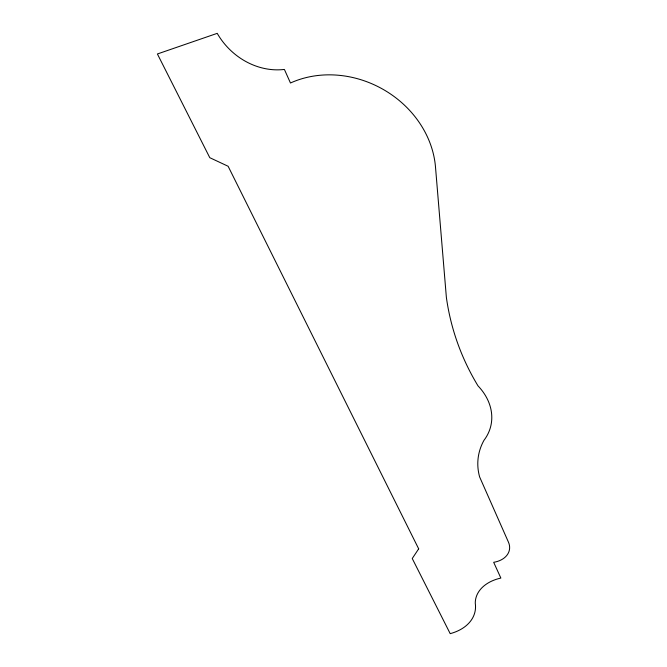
<?xml version="1.0" encoding="UTF-8"?>
<svg xmlns="http://www.w3.org/2000/svg" width="667" height="667" viewBox="0 0 667 667"><rect width="100%" height="100%" fill="white"/><g stroke="black" fill="none" stroke-linecap="round" stroke-linejoin="round"><path stroke-width="1" d="M418.676 548.841L412.248 558.521L450.2 633.65A48.949 33.317 11.7 0 0 475.271 603.268A42.83 29.248 8.3 0 1 500.859 578.064L493.68 562.306A23.528 16.783 9.5 0 0 508.446 542.146L479.64 476.972A82.791 62.39 5.7 0 1 483.975 440.312A60.789 47.274 12.8 0 0 478.014 385.876A346.54 281.649 -12.5 0 1 446.365 297.29L435.493 167.017A98.408 86.01 28.6 0 0 290.47 83.008L284.392 69.435A66.041 58.046 48.6 0 1 217.217 33.35L157.404 53.977L209.788 157.687L228.131 166.275L418.676 548.841"/></g></svg>
